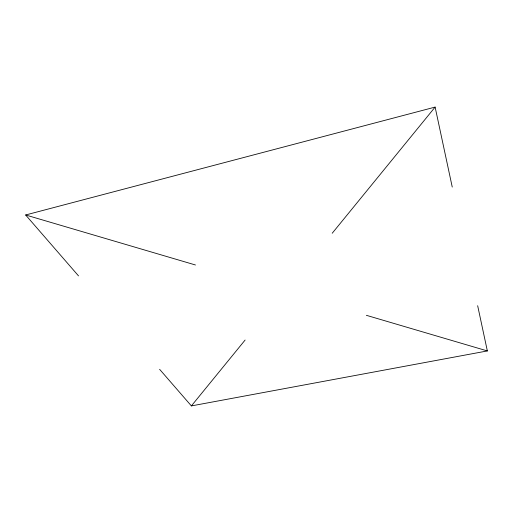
<?xml version="1.0" encoding="UTF-8"?>
<svg xmlns="http://www.w3.org/2000/svg" width="513" height="513" viewBox="0 0 513 513"><rect width="100%" height="100%" fill="white"/><g stroke="black" fill="none" stroke-linecap="round" stroke-linejoin="round"><path stroke-width="0.77" d="M159.614 369.309L191.381 405.911L245.111 340.042M332.212 233.248L435.12 107.089L452.248 187.059M78.527 275.898L25.65 214.979L435.12 107.089M191.381 405.911L487.35 350.937L477.661 305.71M25.65 214.979L195.479 264.99M366.365 315.309L487.35 350.937"/></g></svg>
